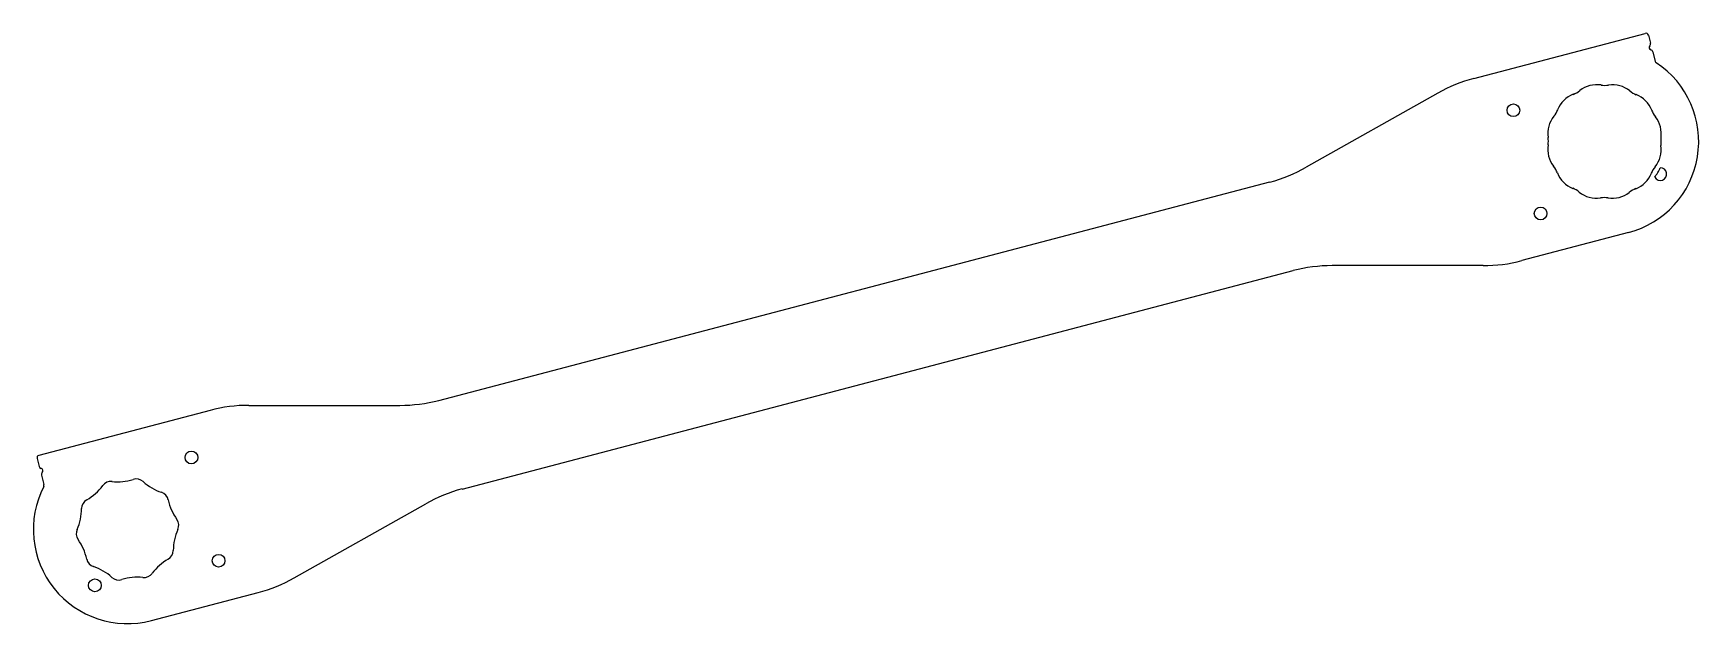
# Model space of a CAD drawing. Header units: millimetres. Extents: x -309 to 19, y -95 to 21.
import ezdxf

# ---------------------------------------------------------------- set-up
doc = ezdxf.new("R2010")
doc.units = ezdxf.units.MM

msp = doc.modelspace()

# ---------------------------------------------------------------- linework, layer by layer
at = {"color": 7, "linetype": 'Continuous', "lineweight": 25}
for p, q in [((-25.65, 12.39), (8.01, 21.23)), ((8.62, 20.87), (9.03, 19.29)), ((9.47, 17.62), (9.97, 15.74)), ((-32.77, 9.5), (-58.6, -5.07)), ((-229.01, -50.84), (-65.72, -7.95)), ((4.7, -17.89), (-16.25, -23.4)), ((-224.44, -68.25), (-61.15, -25.36)), ((-23.87, -24.38), (-53.53, -24.38)), ((-266.29, -51.82), (-236.63, -51.82)), ((-273.91, -52.8), (-307.57, -61.64)), ((-307.92, -62.25), (-307.51, -63.83)), ((-307.07, -65.51), (-306.58, -67.39)), ((-257.39, -85.7), (-231.56, -71.13)), ((-285.46, -94.09), (-264.51, -88.59))]:
    msp.add_line(p, q, dxfattribs=at)
for centre in [(-17.9, 6.14), (-12.57, -14.14), (-277.59, -62.06), (-272.27, -82.34), (-296.57, -87.17)]:
    msp.add_circle(centre, 1.25, dxfattribs=at)
for centre, radius, start, end in [((8.14, 20.75), 0.5, 14.7143, 104.7143), ((9.25, 18.46), 0.5, 134.7143, 254.7143), ((8.55, 19.17), 0.5, 314.7143, 14.7143), ((8.99, 17.49), 0.5, 14.7143, 74.7143), ((0, 0), 18.5, 284.7143, 56.6312), ((10.45, 15.87), 0.5, 194.7143, 236.6312), ((-18.03, -16.63), 30, 104.7143, 119.4287), ((-7.95, 13.92), 5, 291.1888, 308.2399), ((-1.51, 5.76), 5.4, 81.1888, 128.2399), ((0.08, 16.03), 5, 261.1888, 278.2399), ((1.57, 5.74), 5.4, 51.1888, 98.2399), ((8.09, 13.84), 5, 231.1888, 248.2399), ((-4.19, 4.23), 5.4, 111.1888, 158.2399), ((4.23, 4.19), 5.4, 21.1888, 68.2399), ((-5.74, 1.57), 5.4, 141.1888, 188.2399), ((-13.84, 8.09), 5, 321.1888, 338.2399), ((13.92, 7.95), 5, 201.1888, 218.2399), ((5.76, 1.51), 5.4, 351.1888, 38.2399), ((-16.03, 0.08), 5, 351.1888, 8.2399), ((16.03, -0.08), 5, 171.1888, 188.2399), ((-5.76, -1.51), 5.4, 171.1888, 218.2399), ((5.74, -1.57), 5.4, 321.1888, 8.2399), ((-73.34, 21.06), 30, 284.7143, 299.4287), ((-13.92, -7.95), 5, 21.1888, 38.2399), ((-4.23, -4.19), 5.4, 201.1888, 248.2399), ((4.19, -4.23), 5.4, 291.1888, 338.2399), ((13.84, -8.09), 5, 141.1888, 158.2399), ((0, 0), 12.11, 324.6157, 334.813), ((10.97, -6.4), 1.25, 209.1609, 90.2678), ((-8.09, -13.84), 5, 51.1888, 68.2399), ((7.95, -13.92), 5, 111.1888, 128.2399), ((-1.57, -5.74), 5.4, 231.1888, 278.2399), ((-0.08, -16.03), 5, 81.1888, 98.2399), ((1.51, -5.76), 5.4, 261.1888, 308.2399), ((-53.53, -54.38), 30, 90, 104.7143), ((-23.87, 5.62), 30, 270, 284.7143), ((-266.29, -81.82), 30, 90, 104.7143), ((-236.63, -21.82), 30, 270, 284.7143), ((-307.44, -62.13), 0.5, 104.7143, 194.7143), ((-307.03, -63.71), 0.5, 194.7143, 254.7143), ((-307.29, -64.67), 0.5, 314.7143, 74.7143), ((-306.59, -65.38), 0.5, 134.7143, 194.7143), ((-290.16, -76.2), 18.5, 152.7975, 284.7143), ((-307.06, -67.51), 0.5, 332.7975, 14.7143), ((-303.1, -61.68), 10, 299.6571, 323.7716), ((-293.42, -68.77), 2, 83.6571, 143.7716), ((-292.1, -56.85), 10, 263.6571, 287.7716), ((-288.44, -68.27), 2, 47.6571, 107.7716), ((-280.35, -59.4), 10, 227.6571, 251.7716), ((-216.82, -97.26), 30, 104.7143, 119.4287), ((-297.17, -72.11), 2, 119.6571, 179.7716), ((-284.11, -70.8), 2, 11.6571, 71.7716), ((-272.35, -68.38), 10, 191.6571, 215.7716), ((-309.17, -72.06), 10, 335.6571, 359.7716), ((-282.09, -75.39), 2, 335.6571, 35.7716), ((-298.23, -77.01), 2, 155.6571, 215.7716), ((-307.97, -84.02), 10, 11.6571, 35.7716), ((-271.16, -80.34), 10, 155.6571, 179.7716), ((-283.16, -80.29), 2, 299.6571, 359.7716), ((-296.22, -81.6), 2, 191.6571, 251.7716), ((-299.97, -93), 10, 47.6571, 71.7716), ((-286.9, -83.63), 2, 263.6571, 323.7716), ((-277.22, -90.72), 10, 119.6571, 143.7716), ((-291.89, -84.13), 2, 227.6571, 287.7716), ((-288.22, -95.55), 10, 83.6571, 107.7716), ((-272.13, -59.57), 30, 284.7143, 299.4287)]:
    msp.add_arc(centre, radius, start, end, dxfattribs=at)

doc.saveas('drawing.dxf')
